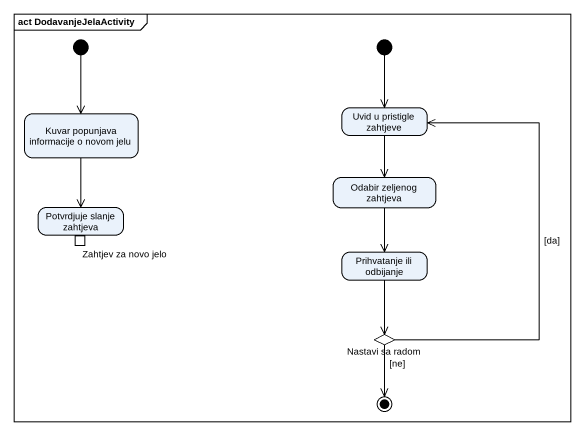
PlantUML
@startuml
mainframe act DodavanjeJelaActivity
hide empty description
state initial1 <<start>>
state initial2 <<start>>
state "Kuvar popunjava informacije o novom jelu" as Kuvar_popunjava_informacije
state "Uvid u pristigle zahtjeve" as Uvid_u_pristigle_zahtjeve
state "Odabir zeljenog zahtjeva" as Odabir_zeljenog_zahtjeva
state "Potvrdjuje slanje zahtjeva" as Potvrdjuje_slanje_zahtjeva {
  state "Zahtjev za novo jelo" as Zahtjev_za_novo_jelo <<outputPin>>
}
state "Prihvatanje ili odbijanje" as Prihvatanje_ili_odbijanje
state "Nastavi sa radom" as Nastavi_sa_radom <<choice>>
initial1 --> Kuvar_popunjava_informacije
initial2 --> Uvid_u_pristigle_zahtjeve
Kuvar_popunjava_informacije --> Potvrdjuje_slanje_zahtjeva
Uvid_u_pristigle_zahtjeve --> Odabir_zeljenog_zahtjeva
Odabir_zeljenog_zahtjeva --> Prihvatanje_ili_odbijanje
Prihvatanje_ili_odbijanje --> Nastavi_sa_radom
Nastavi_sa_radom -up-> Uvid_u_pristigle_zahtjeve : [da]
Nastavi_sa_radom --> [*] : [ne]
@enduml
